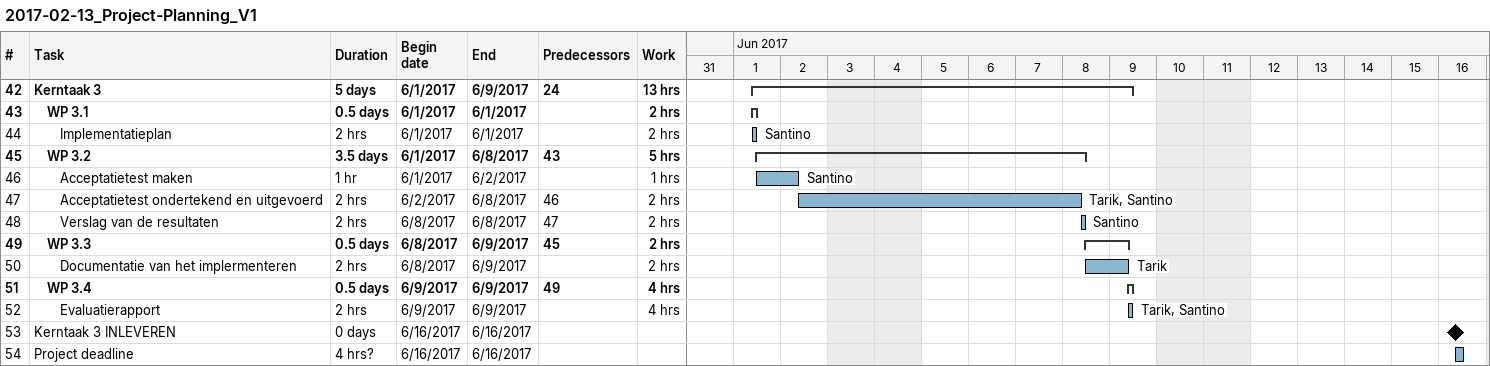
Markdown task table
2017-02-13_Project-Planning_V1

| ID | Level | Task | Duration | Start | Finish | Predecessors | Resources | Work (h) |
|---|---|---|---|---|---|---|---|---|
| 42 | 1 | **Kerntaak 3** | 5d | 2017-06-01 | 2017-06-09 | 24 |  | 13 |
| 43 | 2 | **WP 3.1** | 0.5d | 2017-06-01 | 2017-06-01 |  |  | 2 |
| 44 | 3 | Implementatieplan | 2h | 2017-06-01 | 2017-06-01 |  | Santino | 2 |
| 45 | 2 | **WP 3.2** | 3.5d | 2017-06-01 | 2017-06-08 | 43 |  | 5 |
| 46 | 3 | Acceptatietest maken | 1h | 2017-06-01 | 2017-06-02 |  | Santino | 1 |
| 47 | 3 | Acceptatietest ondertekend en uitgevoerd | 2h | 2017-06-02 | 2017-06-08 | 46 | Tarik, Santino | 2 |
| 48 | 3 | Verslag van de resultaten | 2h | 2017-06-08 | 2017-06-08 | 47 | Santino | 2 |
| 49 | 2 | **WP 3.3** | 0.5d | 2017-06-08 | 2017-06-09 | 45 |  | 2 |
| 50 | 3 | Documentatie van het implermenteren | 2h | 2017-06-08 | 2017-06-09 |  | Tarik | 2 |
| 51 | 2 | **WP 3.4** | 0.5d | 2017-06-09 | 2017-06-09 | 49 |  | 4 |
| 52 | 3 | Evaluatierapport | 2h | 2017-06-09 | 2017-06-09 |  | Tarik, Santino | 4 |
| 53 | 1 | Kerntaak 3 INLEVEREN | 0d | 2017-06-16 | 2017-06-16 |  |  |  |
| 54 | 1 | Project deadline | 4h? | 2017-06-16 | 2017-06-16 |  |  |  |
